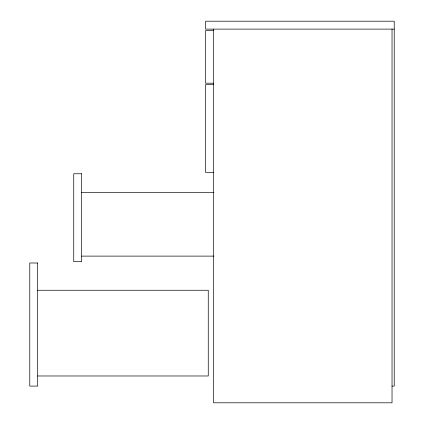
<?xml version="1.0" encoding="UTF-8"?>
<svg xmlns="http://www.w3.org/2000/svg" width="424" height="424" viewBox="0 0 424 424"><rect width="100%" height="100%" fill="white"/><g stroke="black" fill="none" stroke-linecap="round" stroke-linejoin="round"><path stroke-width="0.64" d="M394.225 29.113L205.624 29.113L205.624 21.2L394.225 21.2L394.225 386.094L392.03 386.094M213.537 30.433L205.624 30.433L205.624 83.189L213.537 83.189M213.537 84.508L205.624 84.508L205.624 172.436L213.537 172.436M81.652 192.364L213.882 192.364M81.652 256.112L213.882 256.112M37.688 290.255L208.263 290.255L208.263 375.982L37.688 375.982M392.03 29.113L392.03 402.8L213.537 402.8L213.537 29.113M81.652 173.75L73.734 173.75L73.734 261.677L81.652 261.677L81.652 173.75M37.688 262.997L29.775 262.997L29.775 386.094L37.688 386.094L37.688 262.997"/></g></svg>
